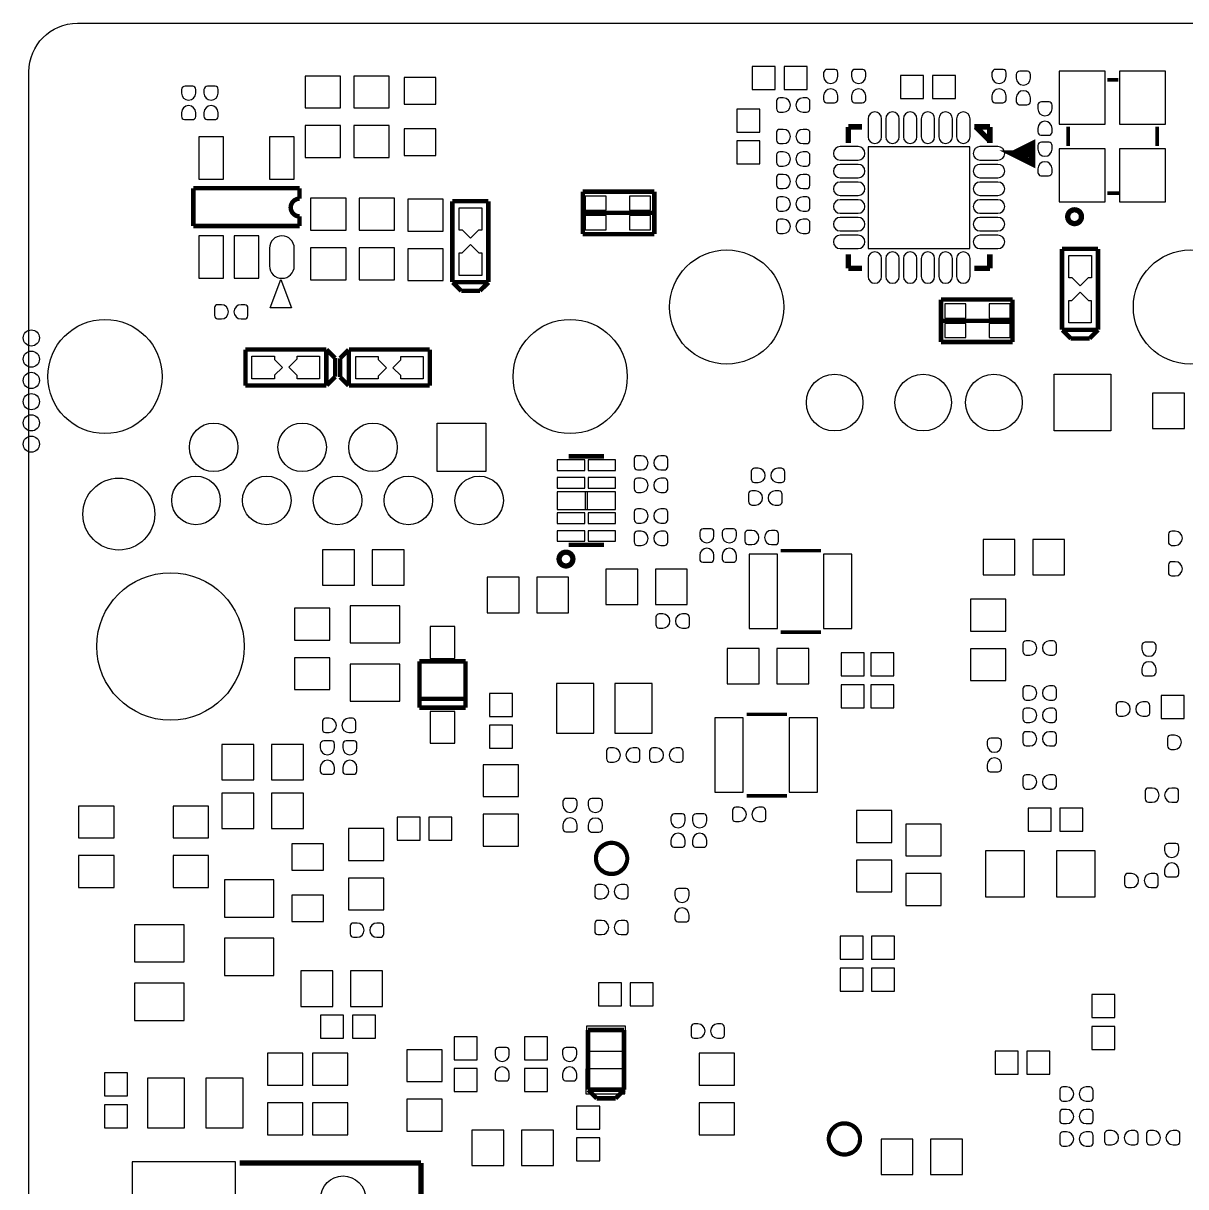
# Model space of a CAD drawing. Extents: x -0.2 to 92.2, y 0 to 62.
# Drawn here: x -0.16 to 32.68, y 29.13 to 62 of the extents above; entities that cross this region are included whole.
import ezdxf

# ---------------------------------------------------------------- set-up
doc = ezdxf.new("R2010")
doc.units = 0
doc.header["$MEASUREMENT"] = 0
for name, color, linetype in [('BG_OUTLINE', 3, 'CONTINUOUS'), ('PG_SILKSCREEN_BOTTOM', 5, 'CONTINUOUS'), ('PIN_SOLDERMASK_BOTTOM', 6, 'CONTINUOUS')]:
    doc.layers.add(name, color=color, linetype=linetype)

msp = doc.modelspace()

# ---------------------------------------------------------------- linework, layer by layer
at = {"layer": 'BG_OUTLINE'}
msp.add_lwpolyline([(90.8303, 0), (1.155, 0, -0.414213), (0, 1.155), (0, 60.6286, -0.414205), (1.3714, 62), (55.2054, 62), (55.2054, 60), (57.0054, 60), (57.0054, 53.674), (56.9081, 53.674, 0.802556), (56.9081, 51.894), (71.1086, 51.894, 0.760425)], format="xyb", dxfattribs=at)
at = {"layer": 'PG_SILKSCREEN_BOTTOM'}
for points, const_width in [([(30.7782, 60.4009), (30.4604, 60.4009)], 0.1001), ([(23.146, 59.0738), (23.5385, 59.0738)], 0.1524), ([(23.146, 59.0738), (23.146, 58.6168)], 0.1524), ([(27.146, 59.0738), (26.7099, 59.0738)], 0.1524), ([(26.746, 59.0738), (27.146, 58.6738)], 0.1524), ([(27.146, 59.0738), (27.146, 58.6168)], 0.1524), ([(29.3571, 59.0801), (29.3571, 58.5351)], 0.1001), ([(31.8701, 59.0801), (31.8701, 58.5351)], 0.1001), ([(27.8328, 58.3138), (28.3328, 58.5638), (28.3328, 58.0638), (27.8328, 58.3138), (28.2328, 58.3138)], 0.2), ([(7.6467, 57.3413), (4.6469, 57.3413)], 0.127), ([(4.6469, 57.3413), (4.6469, 56.273)], 0.127), ([(7.6467, 57.0444), (7.6467, 57.3413)], 0.127), ([(15.6469, 57.2419), (15.6469, 56.0421)], 0.127), ([(17.667, 57.2419), (15.6469, 57.2419)], 0.127), ([(17.667, 56.0421), (17.667, 57.2419)], 0.127), ([(30.4645, 57.2011), (30.7894, 57.2011)], 0.1001), ([(11.9634, 56.9722), (12.9794, 56.9722)], 0.127), ([(11.9634, 54.6862), (11.9634, 56.9722)], 0.127), ([(12.9794, 56.9722), (12.9794, 54.6862)], 0.127), ([(7.6467, 56.273), (7.6467, 56.5445)], 0.127), ([(15.637, 56.6443), (17.637, 56.6443)], 0.127), ([(4.6469, 56.273), (7.6467, 56.273)], 0.127), ([(15.6469, 56.0421), (17.667, 56.0421)], 0.127), ([(29.1846, 53.34), (29.1846, 55.626)], 0.127), ([(29.1846, 55.626), (30.2006, 55.626)], 0.127), ([(30.2006, 55.626), (30.2006, 53.34)], 0.127), ([(23.146, 55.0738), (23.146, 55.4732)], 0.1524), ([(27.146, 55.0738), (27.146, 55.4732)], 0.1524), ([(23.146, 55.0738), (23.5385, 55.0738)], 0.1524), ([(27.146, 55.0738), (26.7099, 55.0738)], 0.1524), ([(12.9794, 54.6862), (11.9634, 54.6862)], 0.127), ([(11.9713, 54.6791), (12.2113, 54.4393)], 0.127), ([(12.7414, 54.4393), (12.9814, 54.6791)], 0.127), ([(12.2113, 54.4393), (12.7414, 54.4393)], 0.127), ([(25.767, 54.1939), (25.767, 52.9941)], 0.127), ([(27.7871, 54.1939), (25.767, 54.1939)], 0.127), ([(27.7871, 52.9941), (27.7871, 54.1939)], 0.127), ([(27.797, 53.5917), (25.797, 53.5917)], 0.127), ([(30.2006, 53.34), (29.1846, 53.34)], 0.127), ([(29.1925, 53.3329), (29.4325, 53.0931)], 0.127), ([(29.9626, 53.0931), (30.2026, 53.3329)], 0.127), ([(25.767, 52.9941), (27.7871, 52.9941)], 0.127), ([(29.4325, 53.0931), (29.9626, 53.0931)], 0.127), ([(6.1179, 51.7652), (6.1179, 52.7812)], 0.127), ([(6.1179, 52.7812), (8.4039, 52.7812)], 0.127), ([(8.4039, 52.7812), (8.4039, 51.7652)], 0.127), ([(8.6508, 52.5432), (8.411, 52.7832)], 0.127), ([(8.6508, 52.0131), (8.6508, 52.5432)], 0.127), ([(9.0318, 52.7733), (8.792, 52.5333)], 0.127), ([(8.792, 52.5333), (8.792, 52.0032)], 0.127), ([(9.0389, 51.7652), (9.0389, 52.7812)], 0.127), ([(9.0389, 52.7812), (11.3249, 52.7812)], 0.127), ([(11.3249, 52.7812), (11.3249, 51.7652)], 0.127), ([(8.411, 51.7731), (8.6508, 52.0131)], 0.127), ([(8.792, 52.0032), (9.0318, 51.7632)], 0.127), ([(8.4039, 51.7652), (6.1179, 51.7652)], 0.127), ([(11.3249, 51.7652), (9.0389, 51.7652)], 0.127), ([(16.2481, 49.7639), (15.2481, 49.7639)], 0.127), ([(16.2481, 47.2641), (15.2481, 47.2641)], 0.127), ([(22.3777, 47.0986), (21.2369, 47.0986)], 0.1001), ([(22.3777, 44.7986), (21.2369, 44.7986)], 0.1001), ([(12.334, 43.975), (11.034, 43.975)], 0.127), ([(11.034, 43.975), (11.034, 42.6651)], 0.127), ([(12.334, 42.6651), (12.334, 43.975)], 0.127), ([(12.2839, 42.9136), (11.0841, 42.9136)], 0.127), ([(11.034, 42.6651), (12.334, 42.6651)], 0.127), ([(21.4125, 42.4758), (20.2717, 42.4758)], 0.1001), ([(21.4125, 40.1758), (20.2717, 40.1758)], 0.1001), ([(15.7931, 31.8732), (15.7931, 33.5592)], 0.127), ([(15.7931, 33.5592), (16.8091, 33.5592)], 0.127), ([(16.8091, 33.5592), (16.8091, 31.8732)], 0.127), ([(16.8091, 31.8732), (15.7931, 31.8732)], 0.127), ([(15.801, 31.8661), (16.041, 31.6263)], 0.127), ([(16.5711, 31.6263), (16.8111, 31.8661)], 0.127), ([(16.041, 31.6263), (16.5711, 31.6263)], 0.127), ([(11.075, 29.8), (5.9526, 29.8)], 0.1524), ([(11.075, 29.8), (11.075, 28.1126)], 0.1524)]:
    msp.add_lwpolyline(points, dxfattribs=dict(at, const_width=const_width))
at = {"layer": 'PG_SILKSCREEN_BOTTOM', "const_width": 0.127}
msp.add_lwpolyline([(7.6467, 56.5445, -1.000018), (7.6467, 57.0444)], format="xyb", dxfattribs=at)
at = {"layer": 'PG_SILKSCREEN_BOTTOM'}
for points, const_width in [([(29.734, 56.5353, 1), (29.34488, 56.53534, 1)], 0.1501), ([(15.367, 46.863, 1), (14.97787, 46.863, 1)], 0.1501), ([(16.9093, 38.4048, 1), (16.0091, 38.4048, 1)], 0.1001), ([(23.4879, 30.48, 1), (22.5877, 30.48, 1)], 0.1001)]:
    msp.add_lwpolyline(points, format="xyb", close=True, dxfattribs=dict(at, const_width=const_width))
msp.add_lwpolyline([(7.4176, 53.9585), (6.8176, 53.9585), (7.1176, 54.7586)], close=True, dxfattribs=at)
msp.add_lwpolyline([(7.4176, 53.9585), (6.8176, 53.9585), (7.1176, 54.7586)], close=True, dxfattribs=at)
msp.add_lwpolyline([(7.4176, 53.9585), (6.8176, 53.9585), (7.1176, 54.7586)], close=True, dxfattribs=at)
msp.add_lwpolyline([(7.4176, 53.9585), (6.8176, 53.9585), (7.1176, 54.7586)], close=True, dxfattribs=at)
msp.add_lwpolyline([(7.4176, 53.9585), (6.8176, 53.9585), (7.1176, 54.7586)], close=True, dxfattribs=at)
msp.add_lwpolyline([(7.4176, 53.9585), (6.8176, 53.9585), (7.1176, 54.7586)], close=True, dxfattribs=at)
msp.add_lwpolyline([(7.4176, 53.9585), (6.8176, 53.9585), (7.1176, 54.7586)], close=True, dxfattribs=at)
msp.add_lwpolyline([(7.4176, 53.9585), (6.8176, 53.9585), (7.1176, 54.7586)], close=True, dxfattribs=at)
msp.add_lwpolyline([(7.4176, 53.9585), (6.8176, 53.9585), (7.1176, 54.7586)], close=True, dxfattribs=at)
msp.add_lwpolyline([(7.4176, 53.9585), (6.8176, 53.9585), (7.1176, 54.7586)], close=True, dxfattribs=at)
msp.add_lwpolyline([(7.4176, 53.9585), (6.8176, 53.9585), (7.1176, 54.7586)], close=True, dxfattribs=at)
msp.add_lwpolyline([(7.4176, 53.9585), (6.8176, 53.9585), (7.1176, 54.7586)], close=True, dxfattribs=at)
msp.add_lwpolyline([(7.4176, 53.9585), (6.8176, 53.9585), (7.1176, 54.7586)], close=True, dxfattribs=at)
at = {"layer": 'PIN_SOLDERMASK_BOTTOM'}
for points in [[(7.8058, 59.60985), (8.8058, 59.60985), (8.8058, 60.50975), (7.8058, 60.50975)], [(9.1774, 59.60985), (10.1774, 59.60985), (10.1774, 60.50975), (9.1774, 60.50975)], [(21.0839, 60.127), (21.0839, 60.777), (20.4339, 60.777), (20.4339, 60.127)], [(21.9841, 60.127), (21.9841, 60.777), (21.3341, 60.777), (21.3341, 60.127)], [(24.6249, 60.523), (24.6249, 59.873), (25.2749, 59.873), (25.2749, 60.523)], [(25.5251, 60.523), (25.5251, 59.873), (26.1751, 59.873), (26.1751, 60.523)], [(29.1071, 59.15105), (30.4071, 59.15105), (30.4071, 60.65115), (29.1071, 60.65115)], [(30.8069, 59.15105), (32.1069, 59.15105), (32.1069, 60.65115), (30.8069, 60.65115)], [(11.49985, 60.46555), (10.59995, 60.46555), (10.59995, 59.71545), (11.49985, 59.71545)], [(20.645, 59.5761), (19.995, 59.5761), (19.995, 58.9261), (20.645, 58.9261)], [(7.8058, 58.20985), (8.8058, 58.20985), (8.8058, 59.10975), (7.8058, 59.10975)], [(9.1774, 58.20985), (10.1774, 58.20985), (10.1774, 59.10975), (9.1774, 59.10975)], [(11.49985, 59.01575), (10.59995, 59.01575), (10.59995, 58.26565), (11.49985, 58.26565)], [(4.7968, 57.59455), (5.4968, 57.59455), (5.4968, 58.79445), (4.7968, 58.79445)], [(6.7968, 57.59455), (7.4968, 57.59455), (7.4968, 58.79445), (6.7968, 58.79445)], [(20.645, 58.6759), (19.995, 58.6759), (19.995, 58.0259), (20.645, 58.0259)], [(26.5811, 58.5089), (23.7109, 58.5089), (23.7109, 55.6387), (26.5811, 55.6387)], [(29.1071, 56.95085), (30.4071, 56.95085), (30.4071, 58.45095), (29.1071, 58.45095)], [(30.8069, 56.95085), (32.1069, 56.95085), (32.1069, 58.45095), (30.8069, 58.45095)], [(7.9582, 56.15545), (8.9582, 56.15545), (8.9582, 57.05535), (7.9582, 57.05535)], [(9.3298, 56.15545), (10.3298, 56.15545), (10.3298, 57.05535), (9.3298, 57.05535)], [(10.7014, 56.13005), (11.7014, 56.13005), (11.7014, 57.02995), (10.7014, 57.02995)], [(15.71195, 57.1171), (15.71195, 56.7171), (16.31185, 56.7171), (16.31185, 57.1171)], [(16.96215, 57.1171), (16.96215, 56.7171), (17.56205, 56.7171), (17.56205, 57.1171)], [(12.7913, 56.151), (12.7024, 56.151), (12.6986, 56.151), (12.475, 55.9278), (12.2518, 56.151), (12.2223, 56.151), (12.155, 56.151), (12.155, 56.7878), (12.7913, 56.7878)], [(15.71195, 56.5669), (15.71195, 56.1669), (16.31185, 56.1669), (16.31185, 56.5669)], [(16.96215, 56.5669), (16.96215, 56.1669), (17.56205, 56.1669), (17.56205, 56.5669)], [(4.7968, 54.79445), (5.4968, 54.79445), (5.4968, 55.99435), (4.7968, 55.99435)], [(5.7968, 54.79445), (6.4968, 54.79445), (6.4968, 55.99435), (5.7968, 55.99435)], [(7.9582, 54.75545), (8.9582, 54.75545), (8.9582, 55.65535), (7.9582, 55.65535)], [(9.3298, 54.75545), (10.3298, 54.75545), (10.3298, 55.65535), (9.3298, 55.65535)], [(10.7014, 54.73005), (11.7014, 54.73005), (11.7014, 55.62995), (10.7014, 55.62995)], [(12.7907, 54.8786), (12.1547, 54.8786), (12.1547, 55.5121), (12.2388, 55.5121), (12.2436, 55.5121), (12.4786, 55.747), (12.7135, 55.5121), (12.7181, 55.5121), (12.7907, 55.5121)], [(30.0125, 54.8048), (29.9236, 54.8048), (29.9198, 54.8048), (29.6962, 54.5816), (29.473, 54.8048), (29.4435, 54.8048), (29.3762, 54.8048), (29.3762, 55.4416), (30.0125, 55.4416)], [(30.0119, 53.5324), (29.3759, 53.5324), (29.3759, 54.1659), (29.46, 54.1659), (29.4648, 54.1659), (29.6998, 54.4008), (29.9347, 54.1659), (29.9393, 54.1659), (30.0119, 54.1659)], [(26.4719, 53.6691), (26.4719, 54.0691), (25.872, 54.0691), (25.872, 53.6691)], [(27.7221, 53.6691), (27.7221, 54.0691), (27.1222, 54.0691), (27.1222, 53.6691)], [(26.4719, 53.1189), (26.4719, 53.5189), (25.872, 53.5189), (25.872, 53.1189)], [(27.7221, 53.1189), (27.7221, 53.5189), (27.1222, 53.5189), (27.1222, 53.1189)], [(6.9391, 52.5931), (6.9391, 52.5042), (6.9391, 52.5004), (7.1623, 52.2768), (6.9391, 52.0536), (6.9391, 52.0241), (6.9391, 51.9568), (6.3023, 51.9568), (6.3023, 52.5931)], [(8.2115, 52.5925), (8.2115, 51.9565), (7.578, 51.9565), (7.578, 52.0406), (7.578, 52.0454), (7.3431, 52.2804), (7.578, 52.5153), (7.578, 52.5199), (7.578, 52.5925)], [(9.2313, 51.9539), (9.2313, 52.5899), (9.8648, 52.5899), (9.8648, 52.5058), (9.8648, 52.501), (10.0997, 52.266), (9.8648, 52.0311), (9.8648, 52.0265), (9.8648, 51.9539)], [(10.5037, 51.9533), (10.5037, 52.0422), (10.5037, 52.046), (10.2805, 52.2696), (10.5037, 52.4928), (10.5037, 52.5223), (10.5037, 52.5896), (11.1405, 52.5896), (11.1405, 51.9533)], [(30.5624, 52.0827), (30.5624, 50.4825), (28.9622, 50.4825), (28.9622, 52.0827)], [(31.74305, 51.554), (31.74305, 50.554), (32.64295, 50.554), (32.64295, 51.554)], [(12.9059, 50.706), (12.9059, 49.3344), (11.5343, 49.3344), (11.5343, 50.706)], [(14.9206, 49.364), (15.7006, 49.364), (15.7006, 49.664), (14.9206, 49.664)], [(15.7954, 49.364), (16.5754, 49.364), (16.5754, 49.664), (15.7954, 49.664)], [(14.9206, 48.8639), (15.7006, 48.8639), (15.7006, 49.1639), (14.9206, 49.1639)], [(15.7954, 48.8639), (16.5754, 48.8639), (16.5754, 49.1639), (15.7954, 49.1639)], [(14.9278, 48.264), (15.7778, 48.264), (15.7778, 48.764), (14.9278, 48.764)], [(15.7182, 48.264), (16.5682, 48.264), (16.5682, 48.764), (15.7182, 48.764)], [(14.9206, 47.8641), (15.7006, 47.8641), (15.7006, 48.1641), (14.9206, 48.1641)], [(15.7954, 47.8641), (16.5754, 47.8641), (16.5754, 48.1641), (15.7954, 48.1641)], [(14.9206, 47.364), (15.7006, 47.364), (15.7006, 47.664), (14.9206, 47.664)], [(15.7954, 47.364), (16.5754, 47.364), (16.5754, 47.664), (15.7954, 47.664)], [(27.8557, 46.4147), (27.8557, 47.4147), (26.9558, 47.4147), (26.9558, 46.4147)], [(29.2557, 46.4147), (29.2557, 47.4147), (28.3558, 47.4147), (28.3558, 46.4147)], [(9.198, 46.1247), (9.198, 47.1247), (8.2981, 47.1247), (8.2981, 46.1247)], [(10.598, 46.1247), (10.598, 47.1247), (9.6981, 47.1247), (9.6981, 46.1247)], [(21.1433, 44.8985), (21.1433, 46.9986), (20.3432, 46.9986), (20.3432, 44.8985)], [(23.2433, 44.8985), (23.2433, 46.9986), (22.4432, 46.9986), (22.4432, 44.8985)], [(12.94705, 46.347), (12.94705, 45.347), (13.84695, 45.347), (13.84695, 46.347)], [(14.34705, 46.347), (14.34705, 45.347), (15.24695, 45.347), (15.24695, 46.347)], [(17.1998, 45.5756), (17.1998, 46.5756), (16.2999, 46.5756), (16.2999, 45.5756)], [(18.5998, 45.5756), (18.5998, 46.5756), (17.6999, 46.5756), (17.6999, 45.5756)], [(27.5957, 45.72875), (26.5957, 45.72875), (26.5957, 44.82885), (27.5957, 44.82885)], [(7.501, 44.57305), (8.501, 44.57305), (8.501, 45.47295), (7.501, 45.47295)], [(9.079, 44.496), (10.479, 44.496), (10.479, 45.546), (9.079, 45.546)], [(12.034, 44.95685), (11.334, 44.95685), (11.334, 44.05695), (12.034, 44.05695)], [(7.501, 43.17305), (8.501, 43.17305), (8.501, 44.07295), (7.501, 44.07295)], [(19.72885, 44.3404), (19.72885, 43.3404), (20.62875, 43.3404), (20.62875, 44.3404)], [(21.12885, 44.3404), (21.12885, 43.3404), (22.02875, 43.3404), (22.02875, 44.3404)], [(23.5914, 44.2091), (22.9414, 44.2091), (22.9414, 43.5591), (23.5914, 43.5591)], [(24.4296, 44.2091), (23.7796, 44.2091), (23.7796, 43.5591), (24.4296, 43.5591)], [(27.5957, 44.32875), (26.5957, 44.32875), (26.5957, 43.42885), (27.5957, 43.42885)], [(9.079, 42.846), (10.479, 42.846), (10.479, 43.896), (9.079, 43.896)], [(13.01, 42.4161), (13.66, 42.4161), (13.66, 43.0661), (13.01, 43.0661)], [(15.956, 41.9466), (15.956, 43.3466), (14.906, 43.3466), (14.906, 41.9466)], [(17.606, 41.9466), (17.606, 43.3466), (16.556, 43.3466), (16.556, 41.9466)], [(23.5914, 43.3089), (22.9414, 43.3089), (22.9414, 42.6589), (23.5914, 42.6589)], [(24.4296, 43.3089), (23.7796, 43.3089), (23.7796, 42.6589), (24.4296, 42.6589)], [(31.9862, 43.0067), (31.9862, 42.3567), (32.6362, 42.3567), (32.6362, 43.0067)], [(12.034, 42.55705), (11.334, 42.55705), (11.334, 41.65715), (12.034, 41.65715)], [(13.01, 41.5159), (13.66, 41.5159), (13.66, 42.1659), (13.01, 42.1659)], [(20.1781, 40.2757), (20.1781, 42.3758), (19.378, 42.3758), (19.378, 40.2757)], [(22.2781, 40.2757), (22.2781, 42.3758), (21.478, 42.3758), (21.478, 40.2757)], [(6.354, 40.6226), (6.354, 41.6226), (5.4541, 41.6226), (5.4541, 40.6226)], [(7.754, 40.6226), (7.754, 41.6226), (6.8541, 41.6226), (6.8541, 40.6226)], [(13.835, 41.05335), (12.835, 41.05335), (12.835, 40.15345), (13.835, 40.15345)], [(6.354, 39.251), (6.354, 40.251), (5.4541, 40.251), (5.4541, 39.251)], [(7.754, 39.251), (7.754, 40.251), (6.8541, 40.251), (6.8541, 39.251)], [(1.405, 38.98505), (2.405, 38.98505), (2.405, 39.88495), (1.405, 39.88495)], [(4.072, 38.98505), (5.072, 38.98505), (5.072, 39.88495), (4.072, 39.88495)], [(28.8756, 39.1738), (28.8756, 39.8238), (28.2256, 39.8238), (28.2256, 39.1738)], [(29.7758, 39.1738), (29.7758, 39.8238), (29.1258, 39.8238), (29.1258, 39.1738)], [(10.4009, 39.568), (10.4009, 38.918), (11.0509, 38.918), (11.0509, 39.568)], [(11.3011, 39.568), (11.3011, 38.918), (11.9511, 38.918), (11.9511, 39.568)], [(13.835, 39.65335), (12.835, 39.65335), (12.835, 38.75345), (13.835, 38.75345)], [(23.376, 38.85805), (24.376, 38.85805), (24.376, 39.75795), (23.376, 39.75795)], [(10.025, 39.24995), (9.025, 39.24995), (9.025, 38.35005), (10.025, 38.35005)], [(24.773, 38.47705), (25.773, 38.47705), (25.773, 39.37695), (24.773, 39.37695)], [(7.42405, 38.06885), (8.32395, 38.06885), (8.32395, 38.81895), (7.42405, 38.81895)], [(1.405, 37.58505), (2.405, 37.58505), (2.405, 38.48495), (1.405, 38.48495)], [(4.072, 37.58505), (5.072, 37.58505), (5.072, 38.48495), (4.072, 38.48495)], [(28.1251, 37.323), (28.1251, 38.623), (27.025, 38.623), (27.025, 37.323)], [(30.1251, 37.323), (30.1251, 38.623), (29.025, 38.623), (29.025, 37.323)], [(23.376, 37.45805), (24.376, 37.45805), (24.376, 38.35795), (23.376, 38.35795)], [(10.025, 37.84995), (9.025, 37.84995), (9.025, 36.95005), (10.025, 36.95005)], [(24.773, 37.07705), (25.773, 37.07705), (25.773, 37.97695), (24.773, 37.97695)], [(6.923, 37.799), (5.523, 37.799), (5.523, 36.749), (6.923, 36.749)], [(7.42405, 36.61905), (8.32395, 36.61905), (8.32395, 37.36915), (7.42405, 37.36915)], [(2.983, 35.479), (4.383, 35.479), (4.383, 36.529), (2.983, 36.529)], [(22.916, 35.5581), (23.566, 35.5581), (23.566, 36.2081), (22.916, 36.2081)], [(23.805, 35.5581), (24.455, 35.5581), (24.455, 36.2081), (23.805, 36.2081)], [(6.923, 36.149), (5.523, 36.149), (5.523, 35.099), (6.923, 35.099)], [(7.68565, 35.2256), (7.68565, 34.2256), (8.58555, 34.2256), (8.58555, 35.2256)], [(9.08565, 35.2256), (9.08565, 34.2256), (9.98555, 34.2256), (9.98555, 35.2256)], [(22.916, 34.6579), (23.566, 34.6579), (23.566, 35.3079), (22.916, 35.3079)], [(23.805, 34.6579), (24.455, 34.6579), (24.455, 35.3079), (23.805, 35.3079)], [(2.983, 33.829), (4.383, 33.829), (4.383, 34.879), (2.983, 34.879)], [(16.7386, 34.244), (16.7386, 34.894), (16.0886, 34.894), (16.0886, 34.244)], [(17.6388, 34.244), (17.6388, 34.894), (16.9888, 34.894), (16.9888, 34.244)], [(30.028, 33.9071), (30.678, 33.9071), (30.678, 34.5571), (30.028, 34.5571)], [(8.2419, 33.9797), (8.2419, 33.3297), (8.8919, 33.3297), (8.8919, 33.9797)], [(9.1421, 33.9797), (9.1421, 33.3297), (9.7921, 33.3297), (9.7921, 33.9797)], [(15.7511, 32.9635), (16.8511, 32.9635), (16.8511, 33.6635), (15.7511, 33.6635)], [(30.028, 33.0069), (30.678, 33.0069), (30.678, 33.6569), (30.028, 33.6569)], [(12.0158, 32.7171), (12.6658, 32.7171), (12.6658, 33.3671), (12.0158, 33.3671)], [(13.9975, 32.7171), (14.6475, 32.7171), (14.6475, 33.3671), (13.9975, 33.3671)], [(6.739, 32.00005), (7.739, 32.00005), (7.739, 32.89995), (6.739, 32.89995)], [(8.009, 32.00005), (9.009, 32.00005), (9.009, 32.89995), (8.009, 32.89995)], [(10.676, 32.10165), (11.676, 32.10165), (11.676, 33.00155), (10.676, 33.00155)], [(18.931, 32.00005), (19.931, 32.00005), (19.931, 32.89995), (18.931, 32.89995)], [(27.9419, 32.314), (27.9419, 32.964), (27.2919, 32.964), (27.2919, 32.314)], [(28.8421, 32.314), (28.8421, 32.964), (28.1921, 32.964), (28.1921, 32.314)], [(2.1388, 31.6973), (2.7888, 31.6973), (2.7888, 32.3473), (2.1388, 32.3473)], [(12.0158, 31.8169), (12.6658, 31.8169), (12.6658, 32.4669), (12.0158, 32.4669)], [(13.9975, 31.8169), (14.6475, 31.8169), (14.6475, 32.4669), (13.9975, 32.4669)], [(15.7313, 31.7562), (16.8313, 31.7562), (16.8313, 32.4562), (15.7313, 32.4562)], [(4.399, 30.796), (4.399, 32.196), (3.349, 32.196), (3.349, 30.796)], [(6.049, 30.796), (6.049, 32.196), (4.999, 32.196), (4.999, 30.796)], [(10.676, 30.70165), (11.676, 30.70165), (11.676, 31.60155), (10.676, 31.60155)], [(2.1388, 30.7971), (2.7888, 30.7971), (2.7888, 31.4471), (2.1388, 31.4471)], [(6.739, 30.60005), (7.739, 30.60005), (7.739, 31.49995), (6.739, 31.49995)], [(8.009, 30.60005), (9.009, 30.60005), (9.009, 31.49995), (8.009, 31.49995)], [(16.1238, 31.4075), (15.4738, 31.4075), (15.4738, 30.7575), (16.1238, 30.7575)], [(18.931, 30.60005), (19.931, 30.60005), (19.931, 31.49995), (18.931, 31.49995)], [(12.51525, 30.726), (12.51525, 29.726), (13.41515, 29.726), (13.41515, 30.726)], [(13.91525, 30.726), (13.91525, 29.726), (14.81515, 29.726), (14.81515, 30.726)], [(16.1238, 30.5073), (15.4738, 30.5073), (15.4738, 29.8573), (16.1238, 29.8573)], [(24.07225, 30.472), (24.07225, 29.472), (24.97215, 29.472), (24.97215, 30.472)], [(25.47225, 30.472), (25.47225, 29.472), (26.37215, 29.472), (26.37215, 30.472)], [(5.8355, 29.8358), (2.9145, 29.8358), (2.9145, 28.4642), (5.8355, 28.4642)]]:
    msp.add_lwpolyline(points, close=True, dxfattribs=at)
for points in [[(22.4505, 60.6059), (22.4505, 60.5015, 0.999515), (22.8523, 60.5015), (22.8523, 60.6031, 0.380778), (22.7693, 60.6963), (22.5498, 60.6963, 0.38701)], [(23.2379, 60.6059), (23.2379, 60.5015, 0.999515), (23.6397, 60.5015), (23.6397, 60.6031, 0.380778), (23.5567, 60.6963), (23.3372, 60.6963, 0.38701)], [(27.2057, 60.6059), (27.2057, 60.5015, 0.999515), (27.6075, 60.5015), (27.6075, 60.6031, 0.380778), (27.5245, 60.6963), (27.305, 60.6963, 0.38701)], [(27.8915, 60.5551), (27.8915, 60.4507, 0.999515), (28.2933, 60.4507), (28.2933, 60.5523, 0.380778), (28.2103, 60.6455), (27.9908, 60.6455, 0.38701)], [(4.3109, 60.1334), (4.3109, 60.029, 0.999515), (4.7127, 60.029), (4.7127, 60.1306, 0.380778), (4.6297, 60.2238), (4.4102, 60.2238, 0.38701)], [(4.9459, 60.1334), (4.9459, 60.029, 0.999515), (5.3477, 60.029), (5.3477, 60.1306, 0.380778), (5.2647, 60.2238), (5.0452, 60.2238, 0.38701)], [(21.2075, 59.4891), (21.3119, 59.4891, 0.999515), (21.3119, 59.8909), (21.2103, 59.8909, 0.380778), (21.1171, 59.8079), (21.1171, 59.5884, 0.38701)], [(21.9725, 59.8909), (21.8681, 59.8909, 0.999515), (21.8681, 59.4891), (21.9697, 59.4891, 0.380778), (22.0629, 59.5721), (22.0629, 59.7916, 0.38701)], [(22.8523, 59.8409), (22.8523, 59.9453, 0.999515), (22.4505, 59.9453), (22.4505, 59.8437, 0.380778), (22.5335, 59.7505), (22.753, 59.7505, 0.38701)], [(23.6397, 59.8409), (23.6397, 59.9453, 0.999515), (23.2379, 59.9453), (23.2379, 59.8437, 0.380778), (23.3209, 59.7505), (23.5404, 59.7505, 0.38701)], [(27.6075, 59.8409), (27.6075, 59.9453, 0.999515), (27.2057, 59.9453), (27.2057, 59.8437, 0.380778), (27.2887, 59.7505), (27.5082, 59.7505, 0.38701)], [(28.2933, 59.7901), (28.2933, 59.8945, 0.999515), (27.8915, 59.8945), (27.8915, 59.7929, 0.380778), (27.9745, 59.6997), (28.194, 59.6997, 0.38701)], [(4.7127, 59.3684), (4.7127, 59.4728, 0.999515), (4.3109, 59.4728), (4.3109, 59.3712, 0.380778), (4.3939, 59.278), (4.6134, 59.278, 0.38701)], [(5.3477, 59.3684), (5.3477, 59.4728, 0.999515), (4.9459, 59.4728), (4.9459, 59.3712, 0.380778), (5.0289, 59.278), (5.2484, 59.278, 0.38701)], [(28.5011, 59.6915), (28.5011, 59.5871, 0.999515), (28.9029, 59.5871), (28.9029, 59.6887, 0.380778), (28.8199, 59.7819), (28.6004, 59.7819, 0.38701)], [(24.0865, 58.7948), (24.0865, 59.3028, 1), (23.7055, 59.3028), (23.7055, 58.7948, 1)], [(24.5865, 58.7948), (24.5865, 59.3028, 1), (24.2055, 59.3028), (24.2055, 58.7948, 1)], [(25.0865, 58.7948), (25.0865, 59.3028, 1), (24.7055, 59.3028), (24.7055, 58.7948, 1)], [(25.5865, 58.7948), (25.5865, 59.3028, 1), (25.2055, 59.3028), (25.2055, 58.7948, 1)], [(26.0865, 58.7948), (26.0865, 59.3028, 1), (25.7055, 59.3028), (25.7055, 58.7948, 1)], [(26.5865, 58.7948), (26.5865, 59.3028, 1), (26.2055, 59.3028), (26.2055, 58.7948, 1)], [(28.9029, 58.9265), (28.9029, 59.0309, 0.999515), (28.5011, 59.0309), (28.5011, 58.9293, 0.380778), (28.5841, 58.8361), (28.8036, 58.8361, 0.38701)], [(21.2075, 58.6001), (21.3119, 58.6001, 0.999515), (21.3119, 59.0019), (21.2103, 59.0019, 0.380778), (21.1171, 58.9189), (21.1171, 58.6994, 0.38701)], [(21.9725, 59.0019), (21.8681, 59.0019, 0.999515), (21.8681, 58.6001), (21.9697, 58.6001, 0.380778), (22.0629, 58.6831), (22.0629, 58.9026, 0.38701)], [(22.917, 58.1333), (23.425, 58.1333, 1), (23.425, 58.5143), (22.917, 58.5143, 1)], [(26.867, 58.1333), (27.375, 58.1333, 1), (27.375, 58.5143), (26.867, 58.5143, 1)], [(28.5011, 58.5485), (28.5011, 58.4441, 0.999515), (28.9029, 58.4441), (28.9029, 58.5457, 0.380778), (28.8199, 58.6389), (28.6004, 58.6389, 0.38701)], [(21.2075, 57.9651), (21.3119, 57.9651, 0.999515), (21.3119, 58.3669), (21.2103, 58.3669, 0.380778), (21.1171, 58.2839), (21.1171, 58.0644, 0.38701)], [(21.9725, 58.3669), (21.8681, 58.3669, 0.999515), (21.8681, 57.9651), (21.9697, 57.9651, 0.380778), (22.0629, 58.0481), (22.0629, 58.2676, 0.38701)], [(22.917, 57.6333), (23.425, 57.6333, 1), (23.425, 58.0143), (22.917, 58.0143, 1)], [(26.867, 57.6333), (27.375, 57.6333, 1), (27.375, 58.0143), (26.867, 58.0143, 1)], [(28.9029, 57.7835), (28.9029, 57.8879, 0.999515), (28.5011, 57.8879), (28.5011, 57.7863, 0.380778), (28.5841, 57.6931), (28.8036, 57.6931, 0.38701)], [(21.2075, 57.3301), (21.3119, 57.3301, 0.999515), (21.3119, 57.7319), (21.2103, 57.7319, 0.380778), (21.1171, 57.6489), (21.1171, 57.4294, 0.38701)], [(21.9725, 57.7319), (21.8681, 57.7319, 0.999515), (21.8681, 57.3301), (21.9697, 57.3301, 0.380778), (22.0629, 57.4131), (22.0629, 57.6326, 0.38701)], [(22.917, 57.1333), (23.425, 57.1333, 1), (23.425, 57.5143), (22.917, 57.5143, 1)], [(26.867, 57.1333), (27.375, 57.1333, 1), (27.375, 57.5143), (26.867, 57.5143, 1)], [(21.2075, 56.6951), (21.3119, 56.6951, 0.999515), (21.3119, 57.0969), (21.2103, 57.0969, 0.380778), (21.1171, 57.0139), (21.1171, 56.7944, 0.38701)], [(21.9725, 57.0969), (21.8681, 57.0969, 0.999515), (21.8681, 56.6951), (21.9697, 56.6951, 0.380778), (22.0629, 56.7781), (22.0629, 56.9976, 0.38701)], [(22.917, 56.6333), (23.425, 56.6333, 1), (23.425, 57.0143), (22.917, 57.0143, 1)], [(26.867, 56.6333), (27.375, 56.6333, 1), (27.375, 57.0143), (26.867, 57.0143, 1)], [(21.2075, 56.0601), (21.3119, 56.0601, 0.999515), (21.3119, 56.4619), (21.2103, 56.4619, 0.380778), (21.1171, 56.3789), (21.1171, 56.1594, 0.38701)], [(21.9725, 56.4619), (21.8681, 56.4619, 0.999515), (21.8681, 56.0601), (21.9697, 56.0601, 0.380778), (22.0629, 56.1431), (22.0629, 56.3626, 0.38701)], [(22.917, 56.1333), (23.425, 56.1333, 1), (23.425, 56.5143), (22.917, 56.5143, 1)], [(26.867, 56.1333), (27.375, 56.1333, 1), (27.375, 56.5143), (26.867, 56.5143, 1)], [(6.7968, 55.64435), (6.7968, 55.14445, 1), (7.4968, 55.14445), (7.4968, 55.64435, 1)], [(22.917, 55.6333), (23.425, 55.6333, 1), (23.425, 56.0143), (22.917, 56.0143, 1)], [(26.867, 55.6333), (27.375, 55.6333, 1), (27.375, 56.0143), (26.867, 56.0143, 1)], [(24.0865, 54.8448), (24.0865, 55.3528, 1), (23.7055, 55.3528), (23.7055, 54.8448, 1)], [(24.5865, 54.8448), (24.5865, 55.3528, 1), (24.2055, 55.3528), (24.2055, 54.8448, 1)], [(25.0865, 54.8448), (25.0865, 55.3528, 1), (24.7055, 55.3528), (24.7055, 54.8448, 1)], [(25.5865, 54.8448), (25.5865, 55.3528, 1), (25.2055, 55.3528), (25.2055, 54.8448, 1)], [(26.0865, 54.8448), (26.0865, 55.3528, 1), (25.7055, 55.3528), (25.7055, 54.8448, 1)], [(26.5865, 54.8448), (26.5865, 55.3528, 1), (26.2055, 55.3528), (26.2055, 54.8448, 1)], [(5.3325, 53.6471), (5.4369, 53.6471, 0.999515), (5.4369, 54.0489), (5.3353, 54.0489, 0.380778), (5.2421, 53.9659), (5.2421, 53.7464, 0.38701)], [(6.0975, 54.0489), (5.9931, 54.0489, 0.999515), (5.9931, 53.6471), (6.0947, 53.6471, 0.380778), (6.1879, 53.7301), (6.1879, 53.9496, 0.38701)], [(17.1893, 49.3805), (17.2937, 49.3805, 0.999515), (17.2937, 49.7823), (17.1921, 49.7823, 0.380778), (17.0989, 49.6993), (17.0989, 49.4798, 0.38701)], [(17.9543, 49.7823), (17.8499, 49.7823, 0.999515), (17.8499, 49.3805), (17.9515, 49.3805, 0.380778), (18.0447, 49.4635), (18.0447, 49.683, 0.38701)], [(20.4963, 49.0243), (20.6007, 49.0243, 0.999515), (20.6007, 49.4261), (20.4991, 49.4261, 0.380778), (20.4059, 49.3431), (20.4059, 49.1236, 0.38701)], [(21.2613, 49.4261), (21.1569, 49.4261, 0.999515), (21.1569, 49.0243), (21.2585, 49.0243, 0.380778), (21.3517, 49.1073), (21.3517, 49.3268, 0.38701)], [(17.1893, 48.7455), (17.2937, 48.7455, 0.999515), (17.2937, 49.1473), (17.1921, 49.1473, 0.380778), (17.0989, 49.0643), (17.0989, 48.8448, 0.38701)], [(17.9543, 49.1473), (17.8499, 49.1473, 0.999515), (17.8499, 48.7455), (17.9515, 48.7455, 0.380778), (18.0447, 48.8285), (18.0447, 49.048, 0.38701)], [(20.4201, 48.3893), (20.5245, 48.3893, 0.999515), (20.5245, 48.7911), (20.4229, 48.7911, 0.380778), (20.3297, 48.7081), (20.3297, 48.4886, 0.38701)], [(21.1851, 48.7911), (21.0807, 48.7911, 0.999515), (21.0807, 48.3893), (21.1823, 48.3893, 0.380778), (21.2755, 48.4723), (21.2755, 48.6918, 0.38701)], [(17.1893, 47.8806), (17.2937, 47.8806, 0.999515), (17.2937, 48.2824), (17.1921, 48.2824, 0.380778), (17.0989, 48.1994), (17.0989, 47.9799, 0.38701)], [(17.9543, 48.2824), (17.8499, 48.2824, 0.999515), (17.8499, 47.8806), (17.9515, 47.8806, 0.380778), (18.0447, 47.9636), (18.0447, 48.1831, 0.38701)], [(18.9507, 47.6265), (18.9507, 47.5221, 0.999515), (19.3525, 47.5221), (19.3525, 47.6237, 0.380778), (19.2695, 47.7169), (19.05, 47.7169, 0.38701)], [(19.5857, 47.6265), (19.5857, 47.5221, 0.999515), (19.9875, 47.5221), (19.9875, 47.6237, 0.380778), (19.9045, 47.7169), (19.685, 47.7169, 0.38701)], [(20.3185, 47.2717), (20.4229, 47.2717, 0.999515), (20.4229, 47.6735), (20.3213, 47.6735, 0.380778), (20.2281, 47.5905), (20.2281, 47.371, 0.38701)], [(21.0835, 47.6735), (20.9791, 47.6735, 0.999515), (20.9791, 47.2717), (21.0807, 47.2717, 0.380778), (21.1739, 47.3547), (21.1739, 47.5742, 0.38701)], [(17.1893, 47.2456), (17.2937, 47.2456, 0.999515), (17.2937, 47.6474), (17.1921, 47.6474, 0.380778), (17.0989, 47.5644), (17.0989, 47.3449, 0.38701)], [(17.9543, 47.6474), (17.8499, 47.6474, 0.999515), (17.8499, 47.2456), (17.9515, 47.2456, 0.380778), (18.0447, 47.3286), (18.0447, 47.5481, 0.38701)], [(32.28, 47.2504), (32.3844, 47.2504, 0.999515), (32.3844, 47.6522), (32.2828, 47.6522, 0.380778), (32.1896, 47.5692), (32.1896, 47.3497, 0.38701)], [(19.3525, 46.8615), (19.3525, 46.9659, 0.999515), (18.9507, 46.9659), (18.9507, 46.8643, 0.380778), (19.0337, 46.7711), (19.2532, 46.7711, 0.38701)], [(19.9875, 46.8615), (19.9875, 46.9659, 0.999515), (19.5857, 46.9659), (19.5857, 46.8643, 0.380778), (19.6687, 46.7711), (19.8882, 46.7711, 0.38701)], [(32.28, 46.3845), (32.3844, 46.3845, 0.999515), (32.3844, 46.7863), (32.2828, 46.7863, 0.380778), (32.1896, 46.7033), (32.1896, 46.4838, 0.38701)], [(17.8039, 44.9095), (17.9083, 44.9095, 0.999515), (17.9083, 45.3113), (17.8067, 45.3113, 0.380778), (17.7135, 45.2283), (17.7135, 45.0088, 0.38701)], [(18.5689, 45.3113), (18.4645, 45.3113, 0.999515), (18.4645, 44.9095), (18.5661, 44.9095, 0.380778), (18.6593, 44.9925), (18.6593, 45.212, 0.38701)], [(28.1689, 44.1493), (28.2733, 44.1493, 0.999515), (28.2733, 44.5511), (28.1717, 44.5511, 0.380778), (28.0785, 44.4681), (28.0785, 44.2486, 0.38701)], [(28.9339, 44.5511), (28.8295, 44.5511, 0.999515), (28.8295, 44.1493), (28.9311, 44.1493, 0.380778), (29.0243, 44.2323), (29.0243, 44.4518, 0.38701)], [(31.4378, 44.4214), (31.4378, 44.317, 0.999515), (31.8396, 44.317), (31.8396, 44.4186, 0.380778), (31.7566, 44.5118), (31.5371, 44.5118, 0.38701)], [(31.8396, 43.6564), (31.8396, 43.7608, 0.999515), (31.4378, 43.7608), (31.4378, 43.6592, 0.380778), (31.5208, 43.566), (31.7403, 43.566, 0.38701)], [(28.1689, 42.8776), (28.2733, 42.8776, 0.999515), (28.2733, 43.2794), (28.1717, 43.2794, 0.380778), (28.0785, 43.1964), (28.0785, 42.9769, 0.38701)], [(28.9339, 43.2794), (28.8295, 43.2794, 0.999515), (28.8295, 42.8776), (28.9311, 42.8776, 0.380778), (29.0243, 42.9606), (29.0243, 43.1801, 0.38701)], [(30.8059, 42.4254), (30.9103, 42.4254, 0.999515), (30.9103, 42.8272), (30.8087, 42.8272, 0.380778), (30.7155, 42.7442), (30.7155, 42.5247, 0.38701)], [(31.5709, 42.8272), (31.4665, 42.8272, 0.999515), (31.4665, 42.4254), (31.5681, 42.4254, 0.380778), (31.6613, 42.5084), (31.6613, 42.7279, 0.38701)], [(28.1689, 42.2476), (28.2733, 42.2476, 0.999515), (28.2733, 42.6494), (28.1717, 42.6494, 0.380778), (28.0785, 42.5664), (28.0785, 42.3469, 0.38701)], [(28.9339, 42.6494), (28.8295, 42.6494, 0.999515), (28.8295, 42.2476), (28.9311, 42.2476, 0.380778), (29.0243, 42.3306), (29.0243, 42.5501, 0.38701)], [(8.3805, 41.9631), (8.4849, 41.9631, 0.999515), (8.4849, 42.3649), (8.3833, 42.3649, 0.380778), (8.2901, 42.2819), (8.2901, 42.0624, 0.38701)], [(9.1455, 42.3649), (9.0411, 42.3649, 0.999515), (9.0411, 41.9631), (9.1427, 41.9631, 0.380778), (9.2359, 42.0461), (9.2359, 42.2656, 0.38701)], [(27.0736, 41.7082), (27.0736, 41.6038, 0.999515), (27.4754, 41.6038), (27.4754, 41.7054, 0.380778), (27.3924, 41.7986), (27.1729, 41.7986, 0.38701)], [(28.1689, 41.5839), (28.2733, 41.5839, 0.999515), (28.2733, 41.9857), (28.1717, 41.9857, 0.380778), (28.0785, 41.9027), (28.0785, 41.6832, 0.38701)], [(28.9339, 41.9857), (28.8295, 41.9857, 0.999515), (28.8295, 41.5839), (28.9311, 41.5839, 0.380778), (29.0243, 41.6669), (29.0243, 41.8864, 0.38701)], [(32.2551, 41.4869), (32.3595, 41.4869, 0.999515), (32.3595, 41.8887), (32.2579, 41.8887, 0.380778), (32.1647, 41.8057), (32.1647, 41.5862, 0.38701)], [(8.2319, 41.6365), (8.2319, 41.5321, 0.999515), (8.6337, 41.5321), (8.6337, 41.6337, 0.380778), (8.5507, 41.7269), (8.3312, 41.7269, 0.38701)], [(8.8669, 41.6365), (8.8669, 41.5321, 0.999515), (9.2687, 41.5321), (9.2687, 41.6337, 0.380778), (9.1857, 41.7269), (8.9662, 41.7269, 0.38701)], [(16.4069, 41.1249), (16.5113, 41.1249, 0.999515), (16.5113, 41.5267), (16.4097, 41.5267, 0.380778), (16.3165, 41.4437), (16.3165, 41.2242, 0.38701)], [(17.1719, 41.5267), (17.0675, 41.5267, 0.999515), (17.0675, 41.1249), (17.1691, 41.1249, 0.380778), (17.2623, 41.2079), (17.2623, 41.4274, 0.38701)], [(17.6261, 41.1249), (17.7305, 41.1249, 0.999515), (17.7305, 41.5267), (17.6289, 41.5267, 0.380778), (17.5357, 41.4437), (17.5357, 41.2242, 0.38701)], [(18.3911, 41.5267), (18.2867, 41.5267, 0.999515), (18.2867, 41.1249), (18.3883, 41.1249, 0.380778), (18.4815, 41.2079), (18.4815, 41.4274, 0.38701)], [(8.6337, 40.8715), (8.6337, 40.9759, 0.999515), (8.2319, 40.9759), (8.2319, 40.8743, 0.380778), (8.3149, 40.7811), (8.5344, 40.7811, 0.38701)], [(9.2687, 40.8715), (9.2687, 40.9759, 0.999515), (8.8669, 40.9759), (8.8669, 40.8743, 0.380778), (8.9499, 40.7811), (9.1694, 40.7811, 0.38701)], [(27.4754, 40.9432), (27.4754, 41.0476, 0.999515), (27.0736, 41.0476), (27.0736, 40.946, 0.380778), (27.1566, 40.8528), (27.3761, 40.8528, 0.38701)], [(28.1689, 40.3647), (28.2733, 40.3647, 0.999515), (28.2733, 40.7665), (28.1717, 40.7665, 0.380778), (28.0785, 40.6835), (28.0785, 40.464, 0.38701)], [(28.9339, 40.7665), (28.8295, 40.7665, 0.999515), (28.8295, 40.3647), (28.9311, 40.3647, 0.380778), (29.0243, 40.4477), (29.0243, 40.6672, 0.38701)], [(31.6234, 39.9916), (31.7278, 39.9916, 0.999515), (31.7278, 40.3934), (31.6262, 40.3934, 0.380778), (31.533, 40.3104), (31.533, 40.0909, 0.38701)], [(32.3884, 40.3934), (32.284, 40.3934, 0.999515), (32.284, 39.9916), (32.3856, 39.9916, 0.380778), (32.4788, 40.0746), (32.4788, 40.2941, 0.38701)], [(15.0863, 40.0103), (15.0863, 39.9059, 0.999515), (15.4881, 39.9059), (15.4881, 40.0075, 0.380778), (15.4051, 40.1007), (15.1856, 40.1007, 0.38701)], [(15.8011, 40.0065), (15.8011, 39.9021, 0.999515), (16.2029, 39.9021), (16.2029, 40.0037, 0.380778), (16.1199, 40.0969), (15.9004, 40.0969, 0.38701)], [(19.9629, 39.4485), (20.0673, 39.4485, 0.999515), (20.0673, 39.8503), (19.9657, 39.8503, 0.380778), (19.8725, 39.7673), (19.8725, 39.5478, 0.38701)], [(20.7279, 39.8503), (20.6235, 39.8503, 0.999515), (20.6235, 39.4485), (20.7251, 39.4485, 0.380778), (20.8183, 39.5315), (20.8183, 39.751, 0.38701)], [(15.4881, 39.2453), (15.4881, 39.3497, 0.999515), (15.0863, 39.3497), (15.0863, 39.2481, 0.380778), (15.1693, 39.1549), (15.3888, 39.1549, 0.38701)], [(16.2029, 39.2415), (16.2029, 39.3459, 0.999515), (15.8011, 39.3459), (15.8011, 39.2443, 0.380778), (15.8841, 39.1511), (16.1036, 39.1511, 0.38701)], [(18.1379, 39.5747), (18.1379, 39.4703, 0.999515), (18.5397, 39.4703), (18.5397, 39.5719, 0.380778), (18.4567, 39.6651), (18.2372, 39.6651, 0.38701)], [(18.7475, 39.5747), (18.7475, 39.4703, 0.999515), (19.1493, 39.4703), (19.1493, 39.5719, 0.380778), (19.0663, 39.6651), (18.8468, 39.6651, 0.38701)], [(18.5397, 38.8097), (18.5397, 38.9141, 0.999515), (18.1379, 38.9141), (18.1379, 38.8125, 0.380778), (18.2209, 38.7193), (18.4404, 38.7193, 0.38701)], [(19.1493, 38.8097), (19.1493, 38.9141, 0.999515), (18.7475, 38.9141), (18.7475, 38.8125, 0.380778), (18.8305, 38.7193), (19.05, 38.7193, 0.38701)], [(32.0826, 38.7363), (32.0826, 38.6319, 0.999515), (32.4844, 38.6319), (32.4844, 38.7335, 0.380778), (32.4014, 38.8267), (32.1819, 38.8267, 0.38701)], [(32.4844, 37.9713), (32.4844, 38.0757, 0.999515), (32.0826, 38.0757), (32.0826, 37.9741, 0.380778), (32.1656, 37.8809), (32.3851, 37.8809, 0.38701)], [(31.0443, 37.5791), (31.1487, 37.5791, 0.999515), (31.1487, 37.9809), (31.0471, 37.9809, 0.380778), (30.9539, 37.8979), (30.9539, 37.6784, 0.38701)], [(31.8093, 37.9809), (31.7049, 37.9809, 0.999515), (31.7049, 37.5791), (31.8065, 37.5791, 0.380778), (31.8997, 37.6621), (31.8997, 37.8816, 0.38701)], [(16.0731, 37.2679), (16.1775, 37.2679, 0.999515), (16.1775, 37.6697), (16.0759, 37.6697, 0.380778), (15.9827, 37.5867), (15.9827, 37.3672, 0.38701)], [(16.8381, 37.6697), (16.7337, 37.6697, 0.999515), (16.7337, 37.2679), (16.8353, 37.2679, 0.380778), (16.9285, 37.3509), (16.9285, 37.5704, 0.38701)], [(18.2503, 37.4644), (18.2503, 37.36, 0.999515), (18.6521, 37.36), (18.6521, 37.4616, 0.380778), (18.5691, 37.5548), (18.3496, 37.5548, 0.38701)], [(18.6521, 36.6994), (18.6521, 36.8038, 0.999515), (18.2503, 36.8038), (18.2503, 36.7022, 0.380778), (18.3333, 36.609), (18.5528, 36.609, 0.38701)], [(9.167, 36.1777), (9.2714, 36.1777, 0.999515), (9.2714, 36.5795), (9.1698, 36.5795, 0.380778), (9.0766, 36.4965), (9.0766, 36.277, 0.38701)], [(9.932, 36.5795), (9.8276, 36.5795, 0.999515), (9.8276, 36.1777), (9.9292, 36.1777, 0.380778), (10.0224, 36.2607), (10.0224, 36.4802, 0.38701)], [(16.0731, 36.2519), (16.1775, 36.2519, 0.999515), (16.1775, 36.6537), (16.0759, 36.6537, 0.380778), (15.9827, 36.5707), (15.9827, 36.3512, 0.38701)], [(16.8381, 36.6537), (16.7337, 36.6537, 0.999515), (16.7337, 36.2519), (16.8353, 36.2519, 0.380778), (16.9285, 36.3349), (16.9285, 36.5544, 0.38701)], [(18.7945, 33.3271), (18.8989, 33.3271, 0.999515), (18.8989, 33.7289), (18.7973, 33.7289, 0.380778), (18.7041, 33.6459), (18.7041, 33.4264, 0.38701)], [(19.5595, 33.7289), (19.4551, 33.7289, 0.999515), (19.4551, 33.3271), (19.5567, 33.3271, 0.380778), (19.6499, 33.4101), (19.6499, 33.6296, 0.38701)], [(13.1688, 32.9745), (13.1688, 32.8701, 0.999515), (13.5706, 32.8701), (13.5706, 32.9717, 0.380778), (13.4876, 33.0649), (13.2681, 33.0649, 0.38701)], [(15.0743, 32.9745), (15.0743, 32.8701, 0.999515), (15.4761, 32.8701), (15.4761, 32.9717, 0.380778), (15.3931, 33.0649), (15.1736, 33.0649, 0.38701)], [(13.5706, 32.2095), (13.5706, 32.3139, 0.999515), (13.1688, 32.3139), (13.1688, 32.2123, 0.380778), (13.2518, 32.1191), (13.4713, 32.1191, 0.38701)], [(15.4761, 32.2095), (15.4761, 32.3139, 0.999515), (15.0743, 32.3139), (15.0743, 32.2123, 0.380778), (15.1573, 32.1191), (15.3768, 32.1191, 0.38701)], [(29.2085, 31.5491), (29.3129, 31.5491, 0.999515), (29.3129, 31.9509), (29.2113, 31.9509, 0.380778), (29.1181, 31.8679), (29.1181, 31.6484, 0.38701)], [(29.9735, 31.9509), (29.8691, 31.9509, 0.999515), (29.8691, 31.5491), (29.9707, 31.5491, 0.380778), (30.0639, 31.6321), (30.0639, 31.8516, 0.38701)], [(29.2085, 30.9141), (29.3129, 30.9141, 0.999515), (29.3129, 31.3159), (29.2113, 31.3159, 0.380778), (29.1181, 31.2329), (29.1181, 31.0134, 0.38701)], [(29.9735, 31.3159), (29.8691, 31.3159, 0.999515), (29.8691, 30.9141), (29.9707, 30.9141, 0.380778), (30.0639, 30.9971), (30.0639, 31.2166, 0.38701)], [(29.2085, 30.2791), (29.3129, 30.2791, 0.999515), (29.3129, 30.6809), (29.2113, 30.6809, 0.380778), (29.1181, 30.5979), (29.1181, 30.3784, 0.38701)], [(29.9735, 30.6809), (29.8691, 30.6809, 0.999515), (29.8691, 30.2791), (29.9707, 30.2791, 0.380778), (30.0639, 30.3621), (30.0639, 30.5816, 0.38701)], [(30.4785, 30.3125), (30.5829, 30.3125, 0.999515), (30.5829, 30.7143), (30.4813, 30.7143, 0.380778), (30.3881, 30.6313), (30.3881, 30.4118, 0.38701)], [(31.2435, 30.7143), (31.1391, 30.7143, 0.999515), (31.1391, 30.3125), (31.2407, 30.3125, 0.380778), (31.3339, 30.3955), (31.3339, 30.615, 0.38701)], [(31.6599, 30.3125), (31.7643, 30.3125, 0.999515), (31.7643, 30.7143), (31.6627, 30.7143, 0.380778), (31.5695, 30.6313), (31.5695, 30.4118, 0.38701)], [(32.4249, 30.7143), (32.3205, 30.7143, 0.999515), (32.3205, 30.3125), (32.4221, 30.3125, 0.380778), (32.5153, 30.3955), (32.5153, 30.615, 0.38701)]]:
    msp.add_lwpolyline(points, format="xyb", close=True, dxfattribs=at)
for centre, radius in [((19.7123, 53.9826), 1.6129), ((32.8123, 53.9826), 1.6129), ((2.15, 52.0202), 1.6129), ((15.29, 52.0202), 1.6129), ((0.0701, 53.11), 0.2286), ((0.0701, 52.5098), 0.2286), ((0.0701, 51.9099), 0.2286), ((22.7623, 51.2826), 0.8001), ((25.2623, 51.2826), 0.8001), ((27.2623, 51.2826), 0.8001), ((0.0701, 51.3099), 0.2286), ((0.0701, 50.71), 0.2286), ((5.2199, 50.0202), 0.6858), ((7.72, 50.0202), 0.6858), ((9.72, 50.0202), 0.6858), ((0.0701, 50.1098), 0.2286), ((2.54, 48.133), 1.016), ((4.72, 48.5201), 0.6858), ((6.72, 48.5201), 0.6858), ((8.72, 48.5201), 0.6858), ((10.72, 48.5201), 0.6858), ((12.72, 48.5201), 0.6858), ((4, 44.394), 2.0828), ((16.4592, 38.4048), 0.40005), ((23.0378, 30.48), 0.40005), ((8.875, 28.8), 0.635)]:
    msp.add_circle(centre, radius, dxfattribs=at)

doc.saveas('drawing.dxf')
